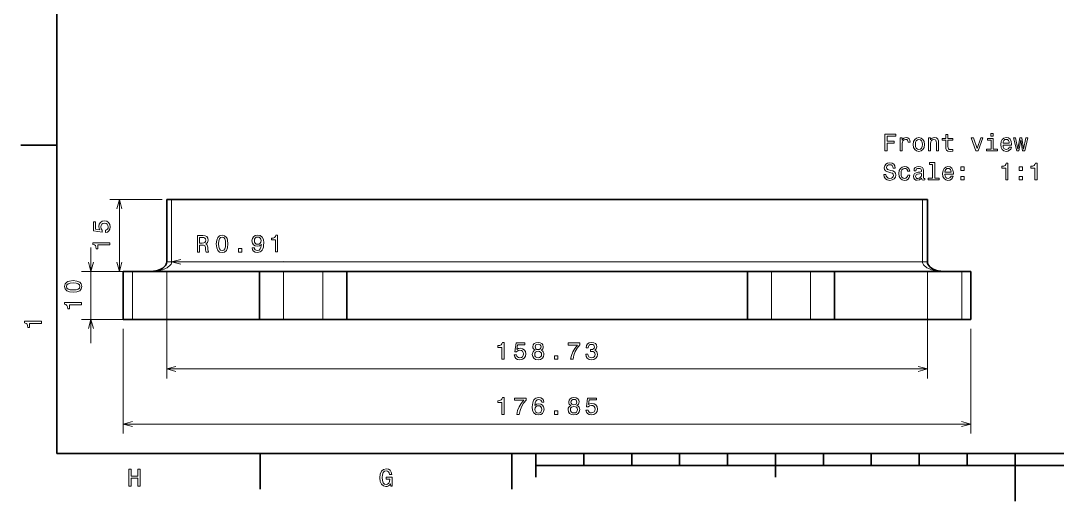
# Model space of a CAD drawing. Extents: x 0 to 420, y 0 to 297.
# Drawn here: x 2.5 to 218.8, y 0 to 100.3 of the extents above; entities that cross this region are included whole.
import ezdxf

# ---------------------------------------------------------------- set-up
doc = ezdxf.new("R2010")
doc.units = 0

msp = doc.modelspace()

# ---------------------------------------------------------------- linework, layer by layer
at = {"color": 7, "lineweight": 35}
for p, q in [((10, 287), (10, 10)), ((190.69, 62.97), (33.99, 62.97)), ((52.34, 47.97), (25.79, 47.97)), ((154.16, 47.97), (70.52, 47.97)), ((198.88, 47.97), (172.34, 47.97)), ((52.34, 37.97), (25.79, 37.97)), ((154.16, 37.97), (70.52, 37.97)), ((198.88, 37.97), (172.34, 37.97)), ((10, 10), (410, 10)), ((110, 7.5), (310, 7.5))]:
    msp.add_line(p, q, dxfattribs=at)
at = {"color": 7, "lineweight": 35, "ltscale": 0.1875}
for p, q in [((10, 74.3), (2.5, 74.3)), ((52.5, 10), (52.5, 2.5)), ((105, 10), (105, 2.5))]:
    msp.add_line(p, q, dxfattribs=at)
at = {"color": 7, "lineweight": 13, "ltscale": 0.272383}
msp.add_line((31.99, 62.97), (21.09, 62.97), dxfattribs=at)
at = {"color": 7, "lineweight": 13, "ltscale": 0.375}
msp.add_line((23.09, 47.97), (23.09, 62.97), dxfattribs=at)
at = {"color": 7, "lineweight": 35, "ltscale": 0.025439}
for p, q in [((33.99, 62.97), (32.97, 62.97)), ((191.7, 62.97), (190.69, 62.97))]:
    msp.add_line(p, q, dxfattribs=at)
at = {"color": 7, "lineweight": 35, "ltscale": 0.325}
for p, q in [((32.97, 62.97), (32.97, 49.97)), ((191.7, 49.97), (191.7, 62.97))]:
    msp.add_line(p, q, dxfattribs=at)
at = {"color": 7, "lineweight": 13, "ltscale": 0.325}
for p, q in [((33.99, 62.97), (33.99, 49.97)), ((190.69, 49.97), (190.69, 62.97))]:
    msp.add_line(p, q, dxfattribs=at)
at = {"color": 7, "lineweight": 13}
for p, q in [((17.15, 32.97), (17.15, 52.97)), ((33.08, 49.97), (57.27, 50.05)), ((190.69, 49.97), (33.99, 49.97)), ((68.52, 47.97), (21.09, 47.97)), ((32.97, 47.97), (32.97, 25.64)), ((191.7, 47.97), (191.7, 25.64)), ((23.91, 35.97), (23.91, 14.12)), ((200.76, 35.97), (200.76, 14.12)), ((32.97, 27.64), (191.7, 27.64)), ((23.91, 16.12), (200.76, 16.12))]:
    msp.add_line(p, q, dxfattribs=at)
at = {"color": 7, "lineweight": 13, "ltscale": 0.025439}
for p, q in [((32.97, 49.97), (33.99, 49.97)), ((190.69, 49.97), (191.7, 49.97))]:
    msp.add_line(p, q, dxfattribs=at)
at = {"color": 7, "lineweight": 13, "ltscale": 0.215944}
for p, q in [((23.79, 47.97), (15.15, 47.97)), ((23.79, 37.97), (15.15, 37.97))]:
    msp.add_line(p, q, dxfattribs=at)
at = {"color": 7, "lineweight": 35, "ltscale": 0.047003}
for p, q in [((25.79, 47.97), (23.91, 47.97)), ((200.76, 47.97), (198.88, 47.97)), ((25.79, 37.97), (23.91, 37.97)), ((200.76, 37.97), (198.88, 37.97))]:
    msp.add_line(p, q, dxfattribs=at)
at = {"color": 7, "lineweight": 35, "ltscale": 0.25}
for p, q in [((23.91, 47.97), (23.91, 37.97)), ((52.34, 47.97), (52.34, 37.97)), ((70.52, 47.97), (70.52, 37.97)), ((154.16, 47.97), (154.16, 37.97)), ((172.34, 47.97), (172.34, 37.97)), ((200.76, 37.97), (200.76, 47.97)), ((210, 10), (210, 0))]:
    msp.add_line(p, q, dxfattribs=at)
at = {"color": 7, "lineweight": 13, "ltscale": 0.25}
for p, q in [((25.79, 47.97), (25.79, 37.97)), ((57.34, 47.97), (57.34, 37.97)), ((65.52, 47.97), (65.52, 37.97)), ((159.16, 47.97), (159.16, 37.97)), ((167.34, 47.97), (167.34, 37.97)), ((198.88, 37.97), (198.88, 47.97))]:
    msp.add_line(p, q, dxfattribs=at)
at = {"color": 7, "lineweight": 35, "ltscale": 0.125}
for p, q in [((57.34, 47.97), (52.34, 47.97)), ((70.52, 47.97), (65.52, 47.97)), ((159.16, 47.97), (154.16, 47.97)), ((172.34, 47.97), (167.34, 47.97)), ((57.34, 37.97), (52.34, 37.97)), ((70.52, 37.97), (65.52, 37.97)), ((159.16, 37.97), (154.16, 37.97)), ((172.34, 37.97), (167.34, 37.97)), ((110, 10), (110, 5)), ((160, 10), (160, 5))]:
    msp.add_line(p, q, dxfattribs=at)
at = {"color": 7, "lineweight": 35, "ltscale": 0.204487}
for p, q in [((57.34, 47.97), (65.52, 47.97)), ((167.34, 47.97), (159.16, 47.97)), ((57.34, 37.97), (65.52, 37.97)), ((167.34, 37.97), (159.16, 37.97))]:
    msp.add_line(p, q, dxfattribs=at)
at = {"color": 7, "lineweight": 35, "ltscale": 0.0625}
for p, q in [((120, 10), (120, 7.5)), ((130, 10), (130, 7.5)), ((140, 10), (140, 7.5)), ((150, 10), (150, 7.5)), ((170, 10), (170, 7.5)), ((180, 10), (180, 7.5)), ((190, 10), (190, 7.5)), ((200, 10), (200, 7.5))]:
    msp.add_line(p, q, dxfattribs=at)
at = {"color": 7, "lineweight": 13}
for points in [[(182.82, 73.12), (183.29, 73.12), (183.29, 74.73), (184.76, 74.73), (184.76, 75.15), (183.29, 75.15), (183.29, 76.19), (185.1, 76.19), (185.1, 76.62), (182.82, 76.62)], [(186.01, 73.12), (186.46, 73.12), (186.46, 74.67), (186.5, 75.04), (186.64, 75.31), (186.86, 75.47), (187.16, 75.52), (187.38, 75.49), (187.55, 75.39), (187.65, 75.22), (187.68, 74.98), (188.13, 74.98), (188.07, 75.39), (187.9, 75.68), (187.63, 75.86), (187.25, 75.92), (186.99, 75.88), (186.77, 75.78), (186.57, 75.61), (186.42, 75.38), (186.42, 75.83), (186.01, 75.83)], [(188.75, 74.47), (188.83, 73.85), (189.06, 73.4), (189.43, 73.12), (189.93, 73.02), (190.42, 73.12), (190.78, 73.4), (191.02, 73.85), (191.1, 74.47), (191.02, 75.08), (190.78, 75.54), (190.42, 75.82), (189.93, 75.92), (189.43, 75.82), (189.06, 75.54), (188.83, 75.08)], [(191.92, 73.12), (192.36, 73.12), (192.36, 74.68), (192.41, 75.04), (192.55, 75.3), (192.78, 75.46), (193.08, 75.52), (193.33, 75.47), (193.48, 75.34), (193.55, 75.11), (193.58, 74.81), (193.58, 73.12), (194.02, 73.12), (194.02, 74.9), (194, 75.26), (193.91, 75.55), (193.61, 75.83), (193.15, 75.92), (192.89, 75.89), (192.68, 75.79), (192.49, 75.63), (192.34, 75.41), (192.34, 75.83), (191.92, 75.83)], [(195.55, 75.36), (195.55, 74), (195.58, 73.56), (195.72, 73.26), (196, 73.08), (196.48, 73.02), (197.01, 73.05), (197.01, 73.43), (196.62, 73.4), (196.28, 73.44), (196.09, 73.57), (196.01, 73.78), (195.99, 74.08), (195.99, 75.36), (197.01, 75.36), (197.01, 75.74), (195.99, 75.74), (195.99, 76.53), (195.55, 76.53), (195.55, 75.74), (194.78, 75.74), (194.78, 75.36)], [(201.84, 73.12), (202.31, 73.12), (203.3, 75.83), (202.84, 75.83), (202.08, 73.64), (201.3, 75.83), (200.84, 75.83)], [(205.42, 73.49), (205.42, 75.74), (204.28, 75.74), (204.28, 75.36), (204.98, 75.36), (204.98, 73.49), (204.07, 73.49), (204.07, 73.12), (206.34, 73.12), (206.34, 73.49)], [(205.43, 76.74), (204.97, 76.74), (204.97, 76.23), (205.43, 76.23)], [(207.49, 74.34), (209.26, 74.34), (209.27, 74.55), (209.19, 75.13), (208.96, 75.56), (208.61, 75.83), (208.14, 75.92), (207.68, 75.82), (207.33, 75.54), (207.1, 75.08), (207.02, 74.47), (207.1, 73.85), (207.33, 73.4), (207.67, 73.12), (208.13, 73.02), (208.52, 73.09), (208.84, 73.26), (209.08, 73.53), (209.22, 73.89), (208.78, 73.89), (208.69, 73.69), (208.56, 73.54), (208.18, 73.42), (207.9, 73.48), (207.68, 73.65), (207.54, 73.94), (207.49, 74.33)], [(210.78, 73.12), (211.18, 75.42), (211.58, 73.12), (212.01, 73.12), (212.67, 75.83), (212.24, 75.83), (211.79, 73.53), (211.4, 75.83), (210.96, 75.83), (210.56, 73.53), (210.11, 75.83), (209.69, 75.83), (210.35, 73.12)], [(189.21, 74.47), (189.25, 74.93), (189.39, 75.26), (189.62, 75.46), (189.93, 75.53), (190.23, 75.46), (190.46, 75.26), (190.6, 74.93), (190.65, 74.47), (190.6, 74.02), (190.46, 73.68), (190.23, 73.48), (189.93, 73.42), (189.62, 73.48), (189.39, 73.68), (189.25, 74.02)], [(207.49, 74.72), (207.54, 75.06), (207.68, 75.32), (207.89, 75.48), (208.16, 75.53), (208.43, 75.48), (208.63, 75.32), (208.76, 75.06), (208.8, 74.72)], [(183.06, 68.23), (182.6, 68.23), (182.7, 67.69), (182.95, 67.3), (183.34, 67.06), (183.86, 66.98), (184.38, 67.06), (184.77, 67.28), (185.02, 67.63), (185.11, 68.08), (185.03, 68.5), (184.82, 68.77), (184.48, 68.94), (184.02, 69.07), (183.63, 69.17), (183.37, 69.28), (183.22, 69.44), (183.18, 69.69), (183.22, 69.92), (183.36, 70.09), (183.56, 70.21), (183.83, 70.25), (184.12, 70.2), (184.34, 70.06), (184.48, 69.83), (184.56, 69.53), (185.01, 69.53), (185.01, 69.54), (184.93, 70.01), (184.7, 70.36), (184.32, 70.59), (183.82, 70.66), (183.37, 70.59), (183.01, 70.37), (182.79, 70.05), (182.7, 69.62), (182.77, 69.24), (182.96, 68.99), (183.26, 68.82), (183.68, 68.68), (184.09, 68.57), (184.39, 68.46), (184.58, 68.3), (184.65, 68.03), (184.59, 67.77), (184.43, 67.57), (184.19, 67.44), (183.88, 67.4), (183.54, 67.45), (183.28, 67.62), (183.11, 67.88)], [(187.57, 68.88), (188.01, 68.88), (187.92, 69.29), (187.7, 69.6), (187.36, 69.8), (186.93, 69.88), (186.44, 69.77), (186.07, 69.49), (185.84, 69.03), (185.76, 68.42), (185.84, 67.81), (186.06, 67.35), (186.42, 67.07), (186.91, 66.98), (187.34, 67.05), (187.68, 67.26), (187.91, 67.6), (188.02, 68.04), (187.59, 68.04), (187.52, 67.76), (187.37, 67.55), (187.17, 67.41), (186.93, 67.37), (186.62, 67.44), (186.4, 67.64), (186.26, 67.97), (186.21, 68.43), (186.26, 68.89), (186.4, 69.21), (186.63, 69.42), (186.93, 69.49), (187.19, 69.44), (187.38, 69.33), (187.52, 69.13)], [(190.49, 67.42), (190.49, 67.41), (190.52, 67.24), (190.59, 67.12), (190.91, 67.02), (191.16, 67.06), (191.16, 67.4), (191.05, 67.39), (190.91, 67.45), (190.88, 67.66), (190.88, 69.06), (190.82, 69.42), (190.65, 69.67), (190.34, 69.82), (189.91, 69.88), (189.48, 69.81), (189.17, 69.64), (188.97, 69.38), (188.91, 69.02), (188.91, 68.99), (189.31, 68.99), (189.34, 69.2), (189.45, 69.36), (189.63, 69.45), (189.89, 69.48), (190.14, 69.46), (190.31, 69.38), (190.42, 69.25), (190.46, 69.07), (190.44, 68.86), (190.36, 68.75), (190.15, 68.7), (189.78, 68.66), (189.34, 68.57), (189.03, 68.41), (188.85, 68.16), (188.8, 67.78), (188.85, 67.45), (189, 67.2), (189.26, 67.05), (189.6, 66.99), (190.07, 67.1)], [(192.8, 70.32), (192.8, 67.44), (191.89, 67.44), (191.89, 67.07), (194.15, 67.07), (194.15, 67.44), (193.24, 67.44), (193.24, 70.69), (192.11, 70.69), (192.11, 70.32)], [(195.34, 68.3), (197.12, 68.3), (197.12, 68.5), (197.04, 69.08), (196.82, 69.52), (196.47, 69.78), (196, 69.88), (195.54, 69.77), (195.19, 69.49), (194.96, 69.03), (194.88, 68.43), (194.95, 67.81), (195.18, 67.35), (195.53, 67.07), (195.98, 66.98), (196.38, 67.04), (196.7, 67.21), (196.94, 67.48), (197.07, 67.85), (196.63, 67.85), (196.54, 67.65), (196.41, 67.49), (196.04, 67.37), (195.75, 67.43), (195.53, 67.61), (195.39, 67.89), (195.34, 68.28)], [(195.34, 68.67), (195.4, 69.02), (195.53, 69.28), (195.74, 69.43), (196.01, 69.49), (196.28, 69.43), (196.49, 69.28), (196.61, 69.02), (196.66, 68.67)], [(198.69, 69.03), (199.38, 69.03), (199.38, 69.78), (198.69, 69.78)], [(208.05, 67.07), (208.51, 67.07), (208.51, 70.6), (208.17, 70.6), (208.08, 70.29), (207.9, 70.08), (207.62, 69.96), (207.23, 69.92), (207.23, 69.56), (208.05, 69.56)], [(210.83, 69.03), (211.53, 69.03), (211.53, 69.78), (210.83, 69.78)], [(214.12, 67.07), (214.58, 67.07), (214.58, 70.6), (214.24, 70.6), (214.15, 70.29), (213.97, 70.08), (213.69, 69.96), (213.31, 69.92), (213.31, 69.56), (214.12, 69.56)], [(190.44, 68.02), (190.38, 67.76), (190.22, 67.56), (189.98, 67.42), (189.68, 67.38), (189.49, 67.4), (189.35, 67.48), (189.27, 67.63), (189.24, 67.82), (189.26, 68), (189.34, 68.13), (189.66, 68.27), (190.07, 68.33), (190.44, 68.45)], [(198.69, 67.07), (199.38, 67.07), (199.38, 67.82), (198.69, 67.82)], [(210.83, 67.07), (211.53, 67.07), (211.53, 67.82), (210.83, 67.82)], [(20.18, 56.09), (20.59, 56.2), (20.92, 56.45), (21.12, 56.81), (21.19, 57.28), (21.1, 57.79), (20.85, 58.18), (20.46, 58.44), (19.96, 58.53), (19.49, 58.45), (19.12, 58.21), (18.88, 57.83), (18.8, 57.34), (18.86, 56.96), (19.02, 56.67), (18.08, 56.81), (18.08, 58.34), (17.67, 58.34), (17.67, 56.47), (19.52, 56.19), (19.52, 56.6), (19.29, 56.89), (19.2, 57.26), (19.26, 57.58), (19.42, 57.83), (19.66, 57.99), (19.98, 58.04), (20.3, 57.99), (20.55, 57.83), (20.7, 57.58), (20.76, 57.26), (20.72, 56.99), (20.61, 56.79), (20.43, 56.64), (20.18, 56.56)], [(39.37, 51.99), (39.84, 51.99), (39.84, 53.47), (40.32, 53.47), (40.67, 53.46), (40.89, 53.39), (41.01, 53.22), (41.06, 52.93), (41.09, 52.47), (41.12, 52.18), (41.18, 52), (41.71, 52), (41.71, 52.1), (41.6, 52.24), (41.56, 52.5), (41.52, 53.06), (41.43, 53.48), (41.31, 53.61), (41.13, 53.71), (41.33, 53.84), (41.47, 54.01), (41.56, 54.23), (41.59, 54.5), (41.52, 54.93), (41.32, 55.24), (40.99, 55.43), (40.53, 55.5), (39.36, 55.49)], [(40.4, 55.07), (40.71, 55.04), (40.93, 54.94), (41.06, 54.77), (41.11, 54.49), (41.06, 54.2), (40.92, 54.02), (40.69, 53.93), (40.38, 53.9), (39.84, 53.9), (39.83, 55.07)], [(43.31, 53.72), (43.39, 52.92), (43.63, 52.36), (44.01, 52.02), (44.53, 51.91), (45.05, 52.02), (45.43, 52.37), (45.66, 52.93), (45.74, 53.72), (45.66, 54.51), (45.56, 54.82), (45.42, 55.08), (45.04, 55.42), (44.52, 55.54), (44, 55.42), (43.62, 55.07), (43.39, 54.5)], [(43.8, 53.72), (43.84, 54.33), (43.96, 54.77), (44.19, 55.03), (44.52, 55.12), (44.86, 55.03), (45.08, 54.77), (45.21, 54.33), (45.25, 53.72), (45.22, 53.11), (45.09, 52.67), (44.87, 52.41), (44.53, 52.32), (44.19, 52.41), (43.97, 52.66), (43.84, 53.1)], [(50.79, 52.9), (50.87, 52.5), (51.09, 52.19), (51.43, 52), (51.89, 51.93), (52.18, 51.97), (52.45, 52.06), (52.68, 52.22), (52.87, 52.44), (53.02, 52.72), (53.13, 53.06), (53.19, 53.46), (53.22, 53.91), (53.13, 54.62), (52.88, 55.14), (52.48, 55.45), (51.94, 55.56), (51.45, 55.47), (51.08, 55.22), (50.84, 54.85), (50.76, 54.38), (50.84, 53.9), (51.08, 53.53), (51.43, 53.3), (51.88, 53.23), (52.35, 53.32), (52.71, 53.62), (52.63, 53.06), (52.47, 52.66), (52.23, 52.42), (51.89, 52.34), (51.63, 52.38), (51.43, 52.49), (51.31, 52.66), (51.26, 52.9)], [(51.25, 54.39), (51.3, 54.7), (51.44, 54.95), (51.66, 55.11), (51.94, 55.16), (52.24, 55.11), (52.47, 54.95), (52.61, 54.71), (52.67, 54.4), (52.61, 54.08), (52.47, 53.84), (52.24, 53.7), (51.94, 53.64), (51.66, 53.69), (51.44, 53.84), (51.3, 54.07)], [(55.65, 52.05), (56.11, 52.05), (56.1, 55.57), (55.76, 55.57), (55.67, 55.27), (55.48, 55.06), (55.21, 54.94), (54.82, 54.89), (54.83, 54.54), (55.64, 54.54)], [(21.09, 53.52), (21.09, 53.97), (17.57, 53.97), (17.57, 53.63), (17.87, 53.54), (18.08, 53.36), (18.2, 53.08), (18.24, 52.7), (18.6, 52.7), (18.6, 53.52)], [(47.92, 52.02), (48.62, 52.02), (48.62, 52.78), (47.92, 52.77)], [(13.44, 43.63), (14.24, 43.7), (14.8, 43.94), (15.14, 44.32), (15.26, 44.84), (15.14, 45.36), (14.8, 45.74), (14.24, 45.97), (13.44, 46.05), (12.66, 45.97), (12.35, 45.88), (12.09, 45.74), (11.75, 45.36), (11.63, 44.84), (11.75, 44.32), (12.09, 43.94), (12.66, 43.7)], [(13.44, 44.11), (12.83, 44.15), (12.4, 44.28), (12.14, 44.5), (12.05, 44.84), (12.14, 45.18), (12.4, 45.4), (12.83, 45.53), (13.44, 45.57), (14.06, 45.53), (14.5, 45.4), (14.76, 45.18), (14.84, 44.84), (14.76, 44.5), (14.5, 44.28), (14.06, 44.15)], [(15.15, 41.02), (15.15, 41.47), (11.63, 41.47), (11.63, 41.13), (11.94, 41.04), (12.14, 40.86), (12.26, 40.58), (12.3, 40.2), (12.66, 40.2), (12.66, 41.02)], [(6.83, 37.11), (6.83, 37.57), (3.31, 37.57), (3.31, 37.23), (3.62, 37.13), (3.82, 36.95), (3.94, 36.68), (3.98, 36.29), (4.34, 36.29), (4.34, 37.11)], [(102.91, 29.64), (103.36, 29.64), (103.36, 33.17), (103.02, 33.17), (102.93, 32.86), (102.75, 32.65), (102.47, 32.53), (102.09, 32.49), (102.09, 32.13), (102.91, 32.13)], [(105.48, 30.55), (105.59, 30.14), (105.84, 29.82), (106.2, 29.61), (106.67, 29.54), (107.18, 29.63), (107.57, 29.88), (107.83, 30.27), (107.92, 30.77), (107.84, 31.24), (107.59, 31.61), (107.22, 31.85), (106.73, 31.93), (106.35, 31.87), (106.06, 31.71), (106.2, 32.65), (107.73, 32.65), (107.73, 33.06), (105.86, 33.06), (105.58, 31.21), (105.99, 31.21), (106.28, 31.45), (106.65, 31.53), (106.97, 31.48), (107.22, 31.31), (107.38, 31.07), (107.43, 30.75), (107.38, 30.43), (107.22, 30.18), (106.97, 30.03), (106.65, 29.97), (106.38, 30.01), (106.18, 30.12), (106.03, 30.31), (105.95, 30.55)], [(109.84, 31.53), (109.59, 31.39), (109.41, 31.19), (109.3, 30.94), (109.26, 30.64), (109.34, 30.19), (109.58, 29.85), (109.95, 29.62), (110.47, 29.54), (110.98, 29.62), (111.36, 29.85), (111.59, 30.19), (111.67, 30.64), (111.63, 30.94), (111.53, 31.19), (111.35, 31.39), (111.09, 31.53), (111.3, 31.65), (111.44, 31.81), (111.52, 32.02), (111.55, 32.26), (111.47, 32.62), (111.26, 32.91), (110.92, 33.09), (110.47, 33.17), (110.01, 33.09), (109.67, 32.91), (109.45, 32.62), (109.38, 32.26), (109.4, 32.02), (109.49, 31.81)], [(109.86, 32.22), (109.9, 32.44), (110.02, 32.62), (110.21, 32.72), (110.47, 32.76), (110.72, 32.72), (110.91, 32.62), (111.03, 32.44), (111.08, 32.22), (111.03, 32), (110.91, 31.82), (110.72, 31.7), (110.47, 31.67), (110.21, 31.71), (110.02, 31.82), (109.9, 32)], [(117.24, 29.64), (117.75, 29.64), (117.92, 30.47), (118.21, 31.25), (118.62, 31.97), (119.16, 32.65), (119.16, 33.06), (116.76, 33.06), (116.76, 32.61), (118.68, 32.61), (118.12, 31.92), (117.7, 31.21), (117.41, 30.46)], [(120.41, 30.74), (120.41, 30.7), (120.49, 30.22), (120.72, 29.86), (121.1, 29.62), (121.59, 29.54), (122.12, 29.62), (122.51, 29.85), (122.76, 30.2), (122.85, 30.65), (122.81, 30.95), (122.7, 31.19), (122.52, 31.38), (122.28, 31.52), (122.6, 31.79), (122.72, 32.22), (122.64, 32.62), (122.43, 32.91), (122.07, 33.1), (121.59, 33.17), (121.14, 33.08), (120.79, 32.86), (120.56, 32.51), (120.49, 32.04), (120.49, 32.01), (120.94, 32.01), (120.98, 32.33), (121.11, 32.56), (121.32, 32.7), (121.62, 32.75), (121.88, 32.71), (122.07, 32.61), (122.19, 32.43), (122.23, 32.2), (122.19, 31.95), (122.06, 31.79), (121.85, 31.69), (121.57, 31.66), (121.37, 31.66), (121.37, 31.26), (121.62, 31.27), (121.93, 31.23), (122.17, 31.11), (122.31, 30.91), (122.36, 30.65), (122.31, 30.36), (122.16, 30.14), (121.93, 30.01), (121.62, 29.96), (121.3, 30.01), (121.07, 30.16), (120.93, 30.41), (120.87, 30.74)], [(109.75, 30.65), (109.79, 30.92), (109.94, 31.12), (110.17, 31.25), (110.47, 31.3), (110.77, 31.25), (110.99, 31.12), (111.14, 30.92), (111.19, 30.65), (111.14, 30.37), (110.99, 30.15), (110.77, 30.01), (110.47, 29.96), (110.17, 30.01), (109.94, 30.15), (109.79, 30.37)], [(113.86, 29.64), (114.55, 29.64), (114.55, 30.39), (113.86, 30.39)], [(102.91, 18.12), (103.36, 18.12), (103.36, 21.65), (103.02, 21.65), (102.93, 21.34), (102.75, 21.14), (102.47, 21.01), (102.09, 20.97), (102.09, 20.62), (102.91, 20.62)], [(111.68, 20.68), (111.58, 21.09), (111.36, 21.39), (111.02, 21.58), (110.57, 21.65), (110.28, 21.61), (110.02, 21.52), (109.79, 21.36), (109.6, 21.14), (109.45, 20.86), (109.34, 20.52), (109.27, 20.13), (109.25, 19.68), (109.33, 18.96), (109.58, 18.44), (109.97, 18.13), (110.52, 18.02), (111.01, 18.11), (111.38, 18.35), (111.62, 18.72), (111.71, 19.2), (111.62, 19.68), (111.39, 20.05), (111.03, 20.28), (110.59, 20.36), (110.11, 20.26), (109.75, 19.97), (109.83, 20.52), (109.99, 20.92), (110.24, 21.16), (110.58, 21.24), (110.83, 21.2), (111.02, 21.09), (111.15, 20.92), (111.21, 20.68)], [(117.32, 20.01), (117.06, 19.87), (116.88, 19.67), (116.77, 19.43), (116.74, 19.13), (116.82, 18.68), (117.05, 18.33), (117.43, 18.11), (117.94, 18.02), (118.45, 18.11), (118.83, 18.33), (119.06, 18.68), (119.15, 19.13), (119.11, 19.43), (119, 19.67), (118.82, 19.87), (118.57, 20.01), (118.77, 20.13), (118.91, 20.3), (118.99, 20.5), (119.02, 20.75), (118.94, 21.1), (118.73, 21.39), (118.39, 21.58), (117.94, 21.65), (117.49, 21.58), (117.14, 21.39), (116.93, 21.1), (116.85, 20.75), (116.88, 20.5), (116.96, 20.3)], [(106.03, 18.12), (106.54, 18.12), (106.71, 18.96), (107, 19.73), (107.41, 20.45), (107.95, 21.13), (107.95, 21.55), (105.55, 21.55), (105.55, 21.09), (107.47, 21.09), (106.91, 20.41), (106.5, 19.7), (106.2, 18.94)], [(111.22, 19.19), (111.16, 18.88), (111.02, 18.63), (110.8, 18.47), (110.51, 18.42), (110.22, 18.47), (109.99, 18.63), (109.84, 18.87), (109.8, 19.19), (109.85, 19.5), (109.99, 19.74), (110.22, 19.89), (110.53, 19.94), (110.81, 19.89), (111.02, 19.74), (111.16, 19.51)], [(117.22, 19.14), (117.26, 19.41), (117.41, 19.61), (117.64, 19.74), (117.94, 19.78), (118.24, 19.74), (118.47, 19.61), (118.61, 19.41), (118.66, 19.14), (118.61, 18.85), (118.47, 18.63), (118.24, 18.49), (117.94, 18.45), (117.64, 18.49), (117.41, 18.63), (117.26, 18.85)], [(117.33, 20.71), (117.37, 20.93), (117.49, 21.1), (117.68, 21.21), (117.94, 21.25), (118.19, 21.21), (118.38, 21.1), (118.51, 20.93), (118.55, 20.71), (118.51, 20.48), (118.38, 20.3), (118.19, 20.19), (117.94, 20.15), (117.68, 20.19), (117.49, 20.3), (117.37, 20.48)], [(120.43, 19.04), (120.54, 18.62), (120.78, 18.3), (121.15, 18.1), (121.61, 18.02), (122.12, 18.11), (122.52, 18.36), (122.77, 18.75), (122.87, 19.26), (122.78, 19.73), (122.54, 20.1), (122.16, 20.33), (121.67, 20.42), (121.29, 20.36), (121, 20.19), (121.14, 21.14), (122.68, 21.14), (122.68, 21.55), (120.8, 21.55), (120.53, 19.69), (120.93, 19.69), (121.22, 19.93), (121.6, 20.02), (121.92, 19.96), (122.17, 19.8), (122.32, 19.55), (122.38, 19.23), (122.32, 18.92), (122.16, 18.67), (121.91, 18.51), (121.6, 18.46), (121.33, 18.49), (121.12, 18.61), (120.97, 18.79), (120.89, 19.04)], [(113.86, 18.12), (114.55, 18.12), (114.55, 18.88), (113.86, 18.88)], [(25.08, 3.17), (25.55, 3.17), (25.55, 4.81), (26.95, 4.81), (26.95, 3.17), (27.41, 3.17), (27.41, 6.67), (26.95, 6.67), (26.95, 5.24), (25.55, 5.24), (25.55, 6.67), (25.08, 6.67)], [(79.67, 3.64), (79.76, 3.17), (80.01, 3.17), (80.01, 5.06), (78.73, 5.06), (78.73, 4.63), (79.52, 4.63), (79.52, 4.6), (79.46, 4.14), (79.3, 3.79), (79.05, 3.58), (78.74, 3.5), (78.4, 3.6), (78.13, 3.87), (77.96, 4.32), (77.9, 4.93), (77.96, 5.54), (78.13, 5.99), (78.4, 6.26), (78.77, 6.36), (79.02, 6.31), (79.23, 6.17), (79.38, 5.93), (79.47, 5.61), (79.97, 5.61), (79.83, 6.1), (79.59, 6.46), (79.24, 6.68), (78.8, 6.76), (78.23, 6.64), (77.79, 6.27), (77.51, 5.69), (77.42, 4.92), (77.51, 4.14), (77.79, 3.56), (78.2, 3.19), (78.71, 3.07), (79, 3.11), (79.26, 3.21), (79.48, 3.39)]]:
    msp.add_lwpolyline(points, close=True, dxfattribs=at)
for points in [[(23.61, 61.04), (23.09, 62.97), (22.57, 61.04)], [(16.64, 49.91), (17.15, 47.97), (17.67, 49.91)], [(22.57, 49.91), (23.09, 47.97), (23.61, 49.91)], [(33.99, 49.97), (33.97, 49.82), (33.93, 49.66), (33.87, 49.51), (33.78, 49.37), (33.56, 49.11), (33.3, 48.9), (33.09, 48.75), (32.87, 48.63), (32.4, 48.42), (32.08, 48.31), (31.75, 48.22), (31.09, 48.08), (30.41, 48), (29.71, 47.97)], [(35.92, 50.5), (33.99, 49.97), (35.92, 49.46)], [(190.69, 49.97), (190.7, 49.82), (190.74, 49.66), (190.8, 49.51), (190.89, 49.37), (191.11, 49.11), (191.37, 48.9), (191.58, 48.75), (191.81, 48.63), (192.27, 48.42), (192.59, 48.31), (192.92, 48.22), (193.58, 48.08), (194.26, 48), (194.96, 47.97)], [(17.67, 36.04), (17.15, 37.97), (16.64, 36.04)], [(34.9, 28.16), (32.97, 27.64), (34.9, 27.12)], [(189.77, 27.12), (191.7, 27.64), (189.77, 28.16)], [(25.84, 16.64), (23.91, 16.12), (25.84, 15.61)], [(198.83, 15.61), (200.76, 16.12), (198.83, 16.64)]]:
    msp.add_lwpolyline(points, dxfattribs=at)
at = {"color": 7, "lineweight": 35}
for points in [[(32.97, 49.97), (32.94, 49.73), (32.85, 49.48), (32.69, 49.21), (32.44, 48.93), (32.13, 48.68), (31.74, 48.44), (31.27, 48.24), (30.77, 48.09), (30.19, 48), (29.71, 47.97)], [(191.7, 49.97), (191.73, 49.73), (191.82, 49.48), (191.98, 49.21), (192.23, 48.93), (192.54, 48.68), (192.93, 48.44), (193.4, 48.24), (193.91, 48.09), (194.48, 48), (194.96, 47.97)]]:
    msp.add_lwpolyline(points, dxfattribs=at)

doc.saveas('drawing.dxf')
